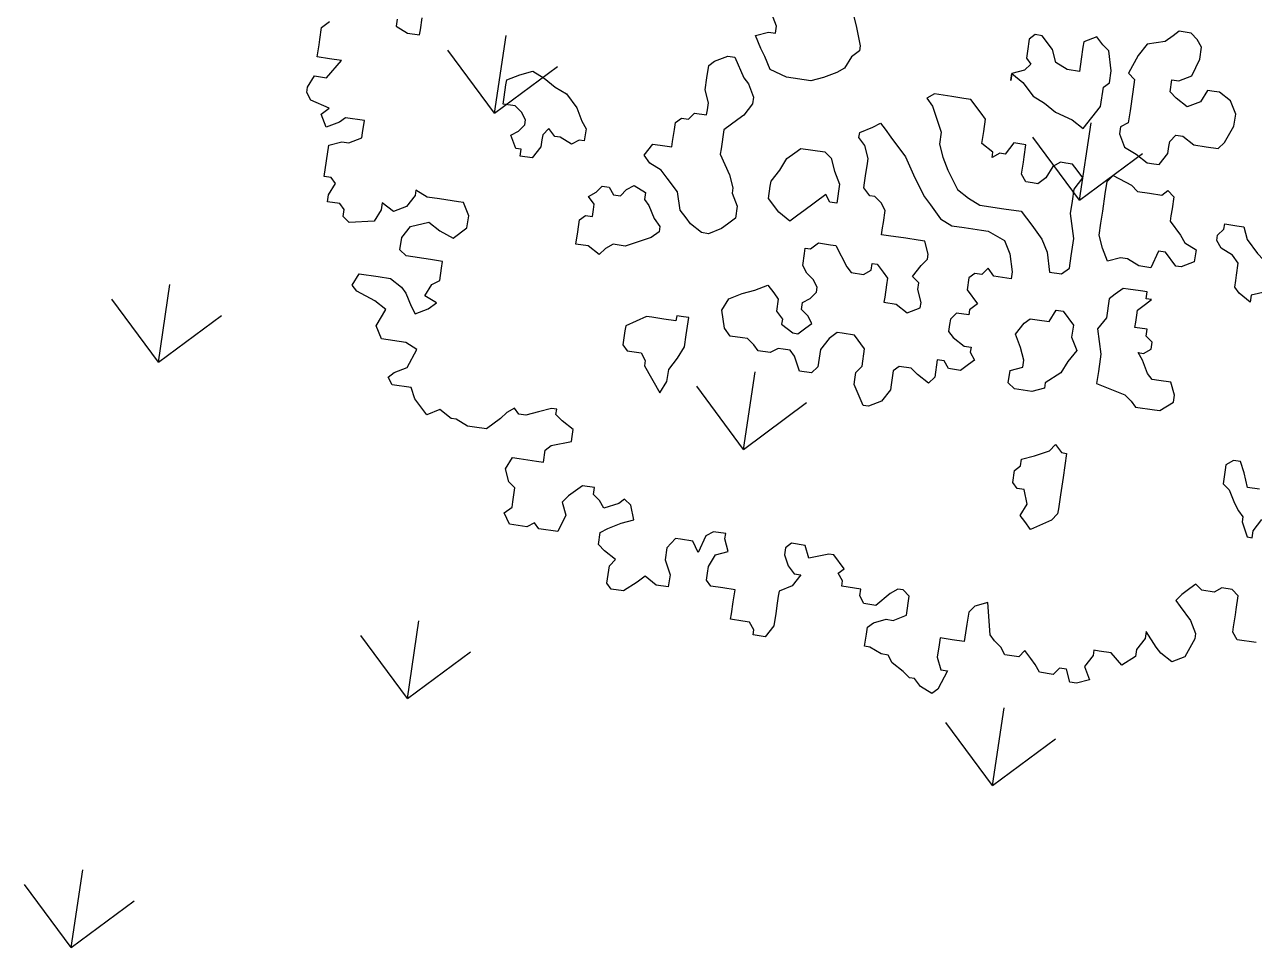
# Model space of a CAD drawing. Header units: millimetres. Extents: x 338 to 506, y 179 to 335.
# Drawn here: x 358.24 to 364.22, y 226.54 to 231.03 of the extents above; entities that cross this region are included whole.
import ezdxf

# ---------------------------------------------------------------- set-up
doc = ezdxf.new("R2010")
doc.units = ezdxf.units.MM
for name, color, linetype in [('ANDEN', 251, 'Continuous'), ('ARBOL-TOP', 3, 'Continuous'), ('MUROS', 32, 'Continuous')]:
    doc.layers.add(name, color=color, linetype=linetype)

# ---------------------------------------------------------------- blocks, each defined once
blk = doc.blocks.new('*X961')
at = {"color": 0}
for p, q in [((39.2234, 133.512), (39.4928, 133.7814)), ((42.097, 133.512), (42.3665, 133.7814)), ((39.2234, 133.512), (39.4928, 133.2426)), ((39.2234, 133.512), (39.6044, 133.512)), ((42.097, 133.512), (42.3665, 133.2426)), ((42.097, 133.512), (42.478, 133.512)), ((40.6602, 132.0751), (40.9296, 132.3445)), ((43.5339, 132.0751), (43.8033, 132.3445)), ((40.6602, 132.0751), (40.9296, 131.8057)), ((40.6602, 132.0751), (41.0412, 132.0751)), ((43.5339, 132.0751), (43.8033, 131.8057)), ((43.5339, 132.0751), (43.9149, 132.0751)), ((42.097, 130.6383), (42.3665, 130.9077)), ((42.097, 130.6383), (42.3665, 130.3689)), ((42.097, 130.6383), (42.478, 130.6383)), ((40.6602, 129.2014), (40.9296, 129.4709)), ((43.5339, 129.2014), (43.8033, 129.4709)), ((40.6602, 129.2014), (40.9296, 128.932)), ((40.6602, 129.2014), (41.0412, 129.2014)), ((43.5339, 129.2014), (43.8033, 128.932)), ((43.5339, 129.2014), (43.9149, 129.2014))]:
    blk.add_line(p, q, dxfattribs=at)
blk = doc.blocks.new('ARBOLITO')
at = {"linetype": 'ByBlock'}
for points in [[(462.9528, 68.3299), (462.9299, 68.3299), (462.9237, 68.3382), (462.9237, 68.3444), (462.9237, 68.3589), (462.9237, 68.3652), (462.9237, 68.3818), (462.9154, 68.388), (462.9029, 68.388), (462.8946, 68.3818), (462.8801, 68.3818), (462.8717, 68.388), (462.8655, 68.3818), (462.8572, 68.3735), (462.851, 68.3652), (462.8572, 68.3589), (462.8717, 68.3444), (462.8801, 68.3299), (462.8801, 68.3236), (462.8717, 68.3008), (462.8572, 68.2925), (462.8427, 68.3008), (462.8364, 68.307), (462.8219, 68.3236), (462.8219, 68.3153), (462.8136, 68.3008), (462.8136, 68.2925), (462.799, 68.28), (462.7845, 68.2925), (462.7699, 68.2925), (462.7637, 68.2925), (462.7637, 68.2862), (462.7554, 68.2717), (462.7637, 68.2571), (462.7491, 68.2509), (462.7408, 68.2509), (462.7346, 68.2654), (462.7263, 68.2654), (462.7201, 68.2571), (462.7034, 68.2571), (462.6972, 68.2654), (462.691, 68.2717), (462.6827, 68.28), (462.6764, 68.2717), (462.6598, 68.2717), (462.6536, 68.28), (462.6453, 68.2862), (462.639, 68.2925), (462.6307, 68.3299), (462.6162, 68.3236), (462.6099, 68.3153), (462.6099, 68.3008), (462.6099, 68.28), (462.5954, 68.28), (462.5808, 68.28), (462.5808, 68.2717), (462.5808, 68.2571), (462.5871, 68.2426), (462.5954, 68.2426), (462.5871, 68.2197), (462.5808, 68.2135), (462.5663, 68.2197), (462.558, 68.228), (462.5517, 68.228), (462.5434, 68.2343), (462.5289, 68.2426), (462.5227, 68.2509), (462.5143, 68.2509), (462.4998, 68.2571), (462.4936, 68.2571), (462.4936, 68.2717), (462.4936, 68.28), (462.4998, 68.2862), (462.5143, 68.2925), (462.5227, 68.2925), (462.5372, 68.3008), (462.5372, 68.3236), (462.5289, 68.3299), (462.5227, 68.3299), (462.5143, 68.3236), (462.4998, 68.307), (462.4853, 68.307), (462.479, 68.3153), (462.479, 68.3236), (462.4562, 68.3236), (462.4562, 68.3299), (462.4499, 68.3382), (462.4562, 68.3444), (462.4416, 68.3589), (462.4354, 68.3589), (462.4125, 68.3506), (462.4063, 68.3652), (462.3897, 68.3652), (462.3834, 68.3589), (462.3834, 68.3506), (462.3897, 68.3382), (462.398, 68.3299), (462.4063, 68.3299), (462.398, 68.3153), (462.3834, 68.307), (462.3834, 68.3008), (462.3834, 68.2925), (462.3834, 68.28), (462.3834, 68.2654), (462.3751, 68.2509), (462.3606, 68.2509), (462.3606, 68.2571), (462.3543, 68.2654), (462.346, 68.2654), (462.3315, 68.2654), (462.3315, 68.2717), (462.3315, 68.2862), (462.3315, 68.3008), (462.3169, 68.3008), (462.3024, 68.3008), (462.2962, 68.307), (462.2962, 68.3153), (462.2962, 68.3236), (462.3024, 68.3382), (462.3169, 68.3444), (462.3107, 68.3589), (462.3107, 68.3652), (462.2962, 68.3652), (462.2879, 68.3589), (462.2816, 68.3382), (462.2733, 68.3506), (462.2588, 68.3506), (462.2525, 68.3506), (462.2442, 68.3382), (462.2442, 68.3236), (462.2525, 68.307), (462.2525, 68.2925), (462.238, 68.2925), (462.2234, 68.3008), (462.2151, 68.2925), (462.2006, 68.28), (462.186, 68.28), (462.1798, 68.2862), (462.1798, 68.307), (462.186, 68.3153), (462.1715, 68.3236), (462.1632, 68.3299), (462.1632, 68.3444), (462.1715, 68.3506), (462.186, 68.3589), (462.2006, 68.3652), (462.1944, 68.3818), (462.186, 68.388), (462.1798, 68.3818), (462.1632, 68.3735), (462.1569, 68.3818), (462.1486, 68.388), (462.1486, 68.3963), (462.1341, 68.3963), (462.1195, 68.3818), (462.1133, 68.3735), (462.1195, 68.3589), (462.1133, 68.3382), (462.0905, 68.3382), (462.0842, 68.3444), (462.0759, 68.3382), (462.0551, 68.3382), (462.0468, 68.3506), (462.0551, 68.3589), (462.0551, 68.3652), (462.0551, 68.3818), (462.0468, 68.388), (462.0406, 68.4026), (462.0468, 68.4171), (462.0551, 68.4171), (462.0759, 68.4171), (462.0842, 68.4171), (462.0842, 68.4317), (462.0905, 68.4379), (462.1133, 68.4462), (462.1133, 68.4524), (462.1133, 68.4608), (462.0988, 68.4691), (462.0905, 68.4753), (462.0905, 68.4815), (462.0842, 68.4815), (462.0697, 68.4753), (462.0551, 68.4691), (462.0468, 68.4691), (462.0406, 68.4753), (462.0323, 68.4691), (462.026, 68.4608), (462.0115, 68.4462), (461.997, 68.4462), (461.9886, 68.4462), (461.9741, 68.4524), (461.9679, 68.4524), (461.9533, 68.4608), (461.9388, 68.4524), (461.9221, 68.4691), (461.9159, 68.4815), (461.8931, 68.4815), (461.8868, 68.4899), (461.8931, 68.4961), (461.9076, 68.5044), (461.9159, 68.5273), (461.9014, 68.5335), (461.8723, 68.5335), (461.864, 68.548), (461.8723, 68.5688), (461.8577, 68.5771), (461.8349, 68.5854), (461.8286, 68.5917), (461.8349, 68.6062), (461.8577, 68.6062), (461.8723, 68.6062), (461.8868, 68.5979), (461.8931, 68.5917), (461.9014, 68.5771), (461.9076, 68.5688), (461.9221, 68.5771), (461.9305, 68.5854), (461.9159, 68.5917), (461.9221, 68.6062), (461.9305, 68.6124), (461.9305, 68.627), (461.9305, 68.6353), (461.9159, 68.6353), (461.8868, 68.6353), (461.8785, 68.6415), (461.8785, 68.6561), (461.8868, 68.6706), (461.9076, 68.6789), (461.9221, 68.6706), (461.9388, 68.6644), (461.9533, 68.6789), (461.9533, 68.6935), (461.945, 68.708), (461.9388, 68.708), (461.9159, 68.708), (461.9014, 68.708), (461.8868, 68.7143), (461.8868, 68.708), (461.8785, 68.6935), (461.864, 68.6852), (461.8494, 68.6935), (461.8494, 68.6852), (461.8432, 68.6706), (461.8141, 68.6644), (461.8058, 68.6706), (461.8058, 68.6789), (461.7996, 68.6852), (461.785, 68.6852), (461.785, 68.6935), (461.7912, 68.708), (461.785, 68.7143), (461.7767, 68.7143), (461.7767, 68.7517), (461.7912, 68.7579), (461.7996, 68.7579), (461.8141, 68.7662), (461.8141, 68.7724), (461.8141, 68.787), (461.7912, 68.787), (461.785, 68.7808), (461.7705, 68.7724), (461.7621, 68.787), (461.7705, 68.7953), (461.7476, 68.8015), (461.7414, 68.8098), (461.7414, 68.8161), (461.7476, 68.8306), (461.7621, 68.8306), (461.7767, 68.8535), (461.7621, 68.8535), (461.7476, 68.8535), (461.7476, 68.868), (461.7476, 68.8743), (461.7476, 68.8888), (461.7559, 68.8971)], [(461.8349, 68.9117), (461.8349, 68.9034), (461.8494, 68.8971), (461.864, 68.8971), (461.864, 68.9034), (461.864, 68.9179)], [(462.9528, 68.3299), (462.9299, 68.3299), (462.9237, 68.3382), (462.9237, 68.3444), (462.9237, 68.3589), (462.9237, 68.3652), (462.9237, 68.3818), (462.9154, 68.388), (462.9029, 68.388), (462.8946, 68.3818), (462.8801, 68.3818), (462.8717, 68.388), (462.8655, 68.3818), (462.8572, 68.3735), (462.851, 68.3652), (462.8572, 68.3589), (462.8717, 68.3444), (462.8801, 68.3299), (462.8801, 68.3236), (462.8717, 68.3008), (462.8572, 68.2925), (462.8427, 68.3008), (462.8364, 68.307), (462.8219, 68.3236), (462.8219, 68.3153), (462.8136, 68.3008), (462.8136, 68.2925), (462.799, 68.28), (462.7845, 68.2925), (462.7699, 68.2925), (462.7637, 68.2925), (462.7637, 68.2862), (462.7554, 68.2717), (462.7637, 68.2571), (462.7491, 68.2509), (462.7408, 68.2509), (462.7346, 68.2654), (462.7263, 68.2654), (462.7201, 68.2571), (462.7034, 68.2571), (462.6972, 68.2654), (462.691, 68.2717), (462.6827, 68.28), (462.6764, 68.2717), (462.6598, 68.2717), (462.6536, 68.28), (462.6453, 68.2862), (462.639, 68.2925), (462.6307, 68.3299), (462.6162, 68.3236), (462.6099, 68.3153), (462.6099, 68.3008), (462.6099, 68.28), (462.5954, 68.28), (462.5808, 68.28), (462.5808, 68.2717), (462.5808, 68.2571), (462.5871, 68.2426), (462.5954, 68.2426), (462.5871, 68.2197), (462.5808, 68.2135), (462.5663, 68.2197), (462.558, 68.228), (462.5517, 68.228), (462.5434, 68.2343), (462.5289, 68.2426), (462.5227, 68.2509), (462.5143, 68.2509), (462.4998, 68.2571), (462.4936, 68.2571), (462.4936, 68.2717), (462.4936, 68.28), (462.4998, 68.2862), (462.5143, 68.2925), (462.5227, 68.2925), (462.5372, 68.3008), (462.5372, 68.3236), (462.5289, 68.3299), (462.5227, 68.3299), (462.5143, 68.3236), (462.4998, 68.307), (462.4853, 68.307), (462.479, 68.3153), (462.479, 68.3236), (462.4562, 68.3236), (462.4562, 68.3299), (462.4499, 68.3382), (462.4562, 68.3444), (462.4416, 68.3589), (462.4354, 68.3589), (462.4125, 68.3506), (462.4063, 68.3652), (462.3897, 68.3652), (462.3834, 68.3589), (462.3834, 68.3506), (462.3897, 68.3382), (462.398, 68.3299), (462.4063, 68.3299), (462.398, 68.3153), (462.3834, 68.307), (462.3834, 68.3008), (462.3834, 68.2925), (462.3834, 68.28), (462.3834, 68.2654), (462.3751, 68.2509), (462.3606, 68.2509), (462.3606, 68.2571), (462.3543, 68.2654), (462.346, 68.2654), (462.3315, 68.2654), (462.3315, 68.2717), (462.3315, 68.2862), (462.3315, 68.3008), (462.3169, 68.3008), (462.3024, 68.3008), (462.2962, 68.307), (462.2962, 68.3153), (462.2962, 68.3236), (462.3024, 68.3382), (462.3169, 68.3444), (462.3107, 68.3589), (462.3107, 68.3652), (462.2962, 68.3652), (462.2879, 68.3589), (462.2816, 68.3382), (462.2733, 68.3506), (462.2588, 68.3506), (462.2525, 68.3506), (462.2442, 68.3382), (462.2442, 68.3236), (462.2525, 68.307), (462.2525, 68.2925), (462.238, 68.2925), (462.2234, 68.3008), (462.2151, 68.2925), (462.2006, 68.28), (462.186, 68.28), (462.1798, 68.2862), (462.1798, 68.307), (462.186, 68.3153), (462.1715, 68.3236), (462.1632, 68.3299), (462.1632, 68.3444), (462.1715, 68.3506), (462.186, 68.3589), (462.2006, 68.3652), (462.1944, 68.3818), (462.186, 68.388), (462.1798, 68.3818), (462.1632, 68.3735), (462.1569, 68.3818), (462.1486, 68.388), (462.1486, 68.3963), (462.1341, 68.3963), (462.1195, 68.3818), (462.1133, 68.3735), (462.1195, 68.3589), (462.1133, 68.3382), (462.0905, 68.3382), (462.0842, 68.3444), (462.0759, 68.3382), (462.0551, 68.3382), (462.0468, 68.3506), (462.0551, 68.3589), (462.0551, 68.3652), (462.0551, 68.3818), (462.0468, 68.388), (462.0406, 68.4026), (462.0468, 68.4171), (462.0551, 68.4171), (462.0759, 68.4171), (462.0842, 68.4171), (462.0842, 68.4317), (462.0905, 68.4379), (462.1133, 68.4462), (462.1133, 68.4524), (462.1133, 68.4608), (462.0988, 68.4691), (462.0905, 68.4753), (462.0905, 68.4815), (462.0842, 68.4815), (462.0697, 68.4753), (462.0551, 68.4691), (462.0468, 68.4691), (462.0406, 68.4753), (462.0323, 68.4691), (462.026, 68.4608), (462.0115, 68.4462), (461.997, 68.4462), (461.9886, 68.4462), (461.9741, 68.4524), (461.9679, 68.4524), (461.9533, 68.4608), (461.9388, 68.4524), (461.9221, 68.4691), (461.9159, 68.4815), (461.8931, 68.4815), (461.8868, 68.4899), (461.8931, 68.4961), (461.9076, 68.5044), (461.9159, 68.5273), (461.9014, 68.5335), (461.8723, 68.5335), (461.864, 68.548), (461.8723, 68.5688), (461.8577, 68.5771), (461.8349, 68.5854), (461.8286, 68.5917), (461.8349, 68.6062), (461.8577, 68.6062), (461.8723, 68.6062), (461.8868, 68.5979), (461.8931, 68.5917), (461.9014, 68.5771), (461.9076, 68.5688), (461.9221, 68.5771), (461.9305, 68.5854), (461.9159, 68.5917), (461.9221, 68.6062), (461.9305, 68.6124), (461.9305, 68.627), (461.9305, 68.6353), (461.9159, 68.6353), (461.8868, 68.6353), (461.8785, 68.6415), (461.8785, 68.6561), (461.8868, 68.6706), (461.9076, 68.6789), (461.9221, 68.6706), (461.9388, 68.6644), (461.9533, 68.6789), (461.9533, 68.6935), (461.945, 68.708), (461.9388, 68.708), (461.9159, 68.708), (461.9014, 68.708), (461.8868, 68.7143), (461.8868, 68.708), (461.8785, 68.6935), (461.864, 68.6852), (461.8494, 68.6935), (461.8494, 68.6852), (461.8432, 68.6706), (461.8141, 68.6644), (461.8058, 68.6706), (461.8058, 68.6789), (461.7996, 68.6852), (461.785, 68.6852), (461.785, 68.6935), (461.7912, 68.708), (461.785, 68.7143), (461.7767, 68.7143), (461.7767, 68.7517), (461.7912, 68.7579), (461.7996, 68.7579), (461.8141, 68.7662), (461.8141, 68.7724), (461.8141, 68.787), (461.7912, 68.787), (461.785, 68.7808), (461.7705, 68.7724), (461.7621, 68.787), (461.7705, 68.7953), (461.7476, 68.8015), (461.7414, 68.8098), (461.7414, 68.8161), (461.7476, 68.8306), (461.7621, 68.8306), (461.7767, 68.8535), (461.7621, 68.8535), (461.7476, 68.8535), (461.7476, 68.868), (461.7476, 68.8743), (461.7476, 68.8888), (461.7559, 68.8971)], [(461.8349, 68.9117), (461.8349, 68.9034), (461.8494, 68.8971), (461.864, 68.8971), (461.864, 68.9034), (461.864, 68.9179)], [(462.2733, 68.9324), (462.2671, 68.9408), (462.2588, 68.9553), (462.2733, 68.9615), (462.2816, 68.9615), (462.2816, 68.9698), (462.2733, 68.9844)], [(462.3689, 68.9989), (462.3751, 68.9844), (462.3834, 68.9615), (462.3834, 68.9553), (462.3751, 68.947), (462.3689, 68.9324), (462.3606, 68.9262), (462.346, 68.9179), (462.3315, 68.9117), (462.3024, 68.9117), (462.2816, 68.9179), (462.2733, 68.9324), (462.2733, 68.9324)], [(462.2733, 68.9324), (462.2671, 68.9408), (462.2588, 68.9553), (462.2733, 68.9615), (462.2816, 68.9615), (462.2816, 68.9698), (462.2733, 68.9844)], [(462.3689, 68.9989), (462.3751, 68.9844), (462.3834, 68.9615), (462.3834, 68.9553), (462.3751, 68.947), (462.3689, 68.9324), (462.3606, 68.9262), (462.346, 68.9179), (462.3315, 68.9117), (462.3024, 68.9117), (462.2816, 68.9179), (462.2733, 68.9324)], [(462.7034, 68.9034), (462.7117, 68.8888), (462.7263, 68.8826), (462.7408, 68.8743), (462.7491, 68.8743), (462.7554, 68.8743), (462.7637, 68.8888), (462.7637, 68.8971), (462.7637, 68.9034), (462.7699, 68.9117), (462.7782, 68.9117), (462.7928, 68.9034), (462.8073, 68.9034), (462.8219, 68.9034), (462.8281, 68.9117), (462.8364, 68.9324), (462.8364, 68.947), (462.8281, 68.9615), (462.8136, 68.9698), (462.8073, 68.9698), (462.799, 68.9698), (462.7928, 68.9553), (462.7782, 68.947), (462.7637, 68.9553), (462.7554, 68.9615), (462.7554, 68.9761), (462.7637, 68.9761), (462.7782, 68.9844), (462.7845, 69.0052), (462.7845, 69.0197), (462.7782, 69.028), (462.7699, 69.0343), (462.7554, 69.0343), (462.7491, 69.028), (462.7408, 69.0197), (462.7201, 69.0135), (462.7117, 68.9989), (462.7034, 68.9761), (462.7117, 68.9698), (462.7117, 68.9553), (462.7117, 68.9324), (462.7117, 68.9179), (462.7034, 68.9117), (462.7034, 68.9034), (462.7034, 68.9034)], [(462.7034, 68.9034), (462.7117, 68.8888), (462.7263, 68.8826), (462.7408, 68.8743), (462.7491, 68.8743), (462.7554, 68.8743), (462.7637, 68.8888), (462.7637, 68.8971), (462.7637, 68.9034), (462.7699, 68.9117), (462.7782, 68.9117), (462.7928, 68.9034), (462.8073, 68.9034), (462.8219, 68.9034), (462.8281, 68.9117), (462.8364, 68.9324), (462.8364, 68.947), (462.8281, 68.9615), (462.8136, 68.9698), (462.8073, 68.9698), (462.799, 68.9698), (462.7928, 68.9553), (462.7782, 68.947), (462.7637, 68.9553), (462.7554, 68.9615), (462.7554, 68.9761), (462.7637, 68.9761), (462.7782, 68.9844), (462.7845, 69.0052), (462.7845, 69.0197), (462.7782, 69.028), (462.7699, 69.0343), (462.7554, 69.0343), (462.7491, 69.028), (462.7408, 69.0197), (462.7201, 69.0135), (462.7117, 68.9989), (462.7034, 68.9761), (462.7117, 68.9698), (462.7117, 68.9553), (462.7117, 68.9324), (462.7117, 68.9179), (462.7034, 68.9117), (462.7034, 68.9034)], [(462.5663, 68.9553), (462.5808, 68.947), (462.5954, 68.9324), (462.6099, 68.9262), (462.6245, 68.9179), (462.6453, 68.9117), (462.6598, 68.9034), (462.6681, 68.9179), (462.6764, 68.9324), (462.6764, 68.9553), (462.6827, 68.9615), (462.6827, 68.9761), (462.6764, 68.9989), (462.6681, 69.0052), (462.6598, 69.0135), (462.6453, 69.0052), (462.6453, 68.9989), (462.6453, 68.9844), (462.6453, 68.9698), (462.6307, 68.9698), (462.6162, 68.9761), (462.6099, 68.9906), (462.5954, 69.0052), (462.5871, 69.0052), (462.5808, 68.9989), (462.5808, 68.9844), (462.5808, 68.9761), (462.5871, 68.9698), (462.5808, 68.9615), (462.5663, 68.9553), (462.5663, 68.947), (462.5663, 68.9553), (462.5663, 68.9553)], [(462.5663, 68.9553), (462.5808, 68.947), (462.5954, 68.9324), (462.6099, 68.9262), (462.6245, 68.9179), (462.6453, 68.9117), (462.6598, 68.9034), (462.6681, 68.9179), (462.6764, 68.9324), (462.6764, 68.9553), (462.6827, 68.9615), (462.6827, 68.9761), (462.6764, 68.9989), (462.6681, 69.0052), (462.6598, 69.0135), (462.6453, 69.0052), (462.6453, 68.9989), (462.6453, 68.9844), (462.6453, 68.9698), (462.6307, 68.9698), (462.6162, 68.9761), (462.6099, 68.9906), (462.5954, 69.0052), (462.5871, 69.0052), (462.5808, 68.9989), (462.5808, 68.9844), (462.5808, 68.9761), (462.5871, 68.9698), (462.5808, 68.9615), (462.5663, 68.9553), (462.5663, 68.947), (462.5663, 68.9553)], [(462.2297, 68.7143), (462.2151, 68.7226), (462.2089, 68.7288), (462.2006, 68.7371), (462.1944, 68.7579), (462.1798, 68.7724), (462.1715, 68.7808), (462.1569, 68.787), (462.1486, 68.7953), (462.1569, 68.8098), (462.1715, 68.8098), (462.1798, 68.8098), (462.1798, 68.8161), (462.1798, 68.8306), (462.1798, 68.8389), (462.186, 68.8452), (462.1944, 68.8452), (462.2006, 68.8535), (462.2151, 68.8535), (462.2151, 68.8597), (462.2151, 68.868), (462.2089, 68.8826), (462.2089, 68.8971), (462.2089, 68.9117), (462.2151, 68.9179), (462.2297, 68.9262), (462.238, 68.9262), (462.2525, 68.9034), (462.2588, 68.8971), (462.2671, 68.8826), (462.2671, 68.8743), (462.2588, 68.8597), (462.2525, 68.8535), (462.238, 68.8389), (462.238, 68.8161), (462.238, 68.8098), (462.2525, 68.787), (462.2588, 68.7724), (462.2588, 68.7662), (462.2671, 68.7517), (462.2671, 68.7371), (462.2588, 68.7288), (462.2525, 68.7226), (462.238, 68.7143), (462.2297, 68.7143), (462.2297, 68.7143)], [(462.2297, 68.7143), (462.2151, 68.7226), (462.2089, 68.7288), (462.2006, 68.7371), (462.1944, 68.7579), (462.1798, 68.7724), (462.1715, 68.7808), (462.1569, 68.787), (462.1486, 68.7953), (462.1569, 68.8098), (462.1715, 68.8098), (462.1798, 68.8098), (462.1798, 68.8161), (462.1798, 68.8306), (462.1798, 68.8389), (462.186, 68.8452), (462.1944, 68.8452), (462.2006, 68.8535), (462.2151, 68.8535), (462.2151, 68.8597), (462.2151, 68.868), (462.2089, 68.8826), (462.2089, 68.8971), (462.2089, 68.9117), (462.2151, 68.9179), (462.2297, 68.9262), (462.238, 68.9262), (462.2525, 68.9034), (462.2588, 68.8971), (462.2671, 68.8826), (462.2671, 68.8743), (462.2588, 68.8597), (462.2525, 68.8535), (462.238, 68.8389), (462.238, 68.8161), (462.238, 68.8098), (462.2525, 68.787), (462.2588, 68.7724), (462.2588, 68.7662), (462.2671, 68.7517), (462.2671, 68.7371), (462.2588, 68.7288), (462.2525, 68.7226), (462.238, 68.7143), (462.2297, 68.7143)], [(462.4707, 68.9117), (462.479, 68.9034), (462.4936, 68.8743), (462.4936, 68.8597), (462.4998, 68.8452), (462.5081, 68.8306), (462.5227, 68.8098), (462.5372, 68.8015), (462.5517, 68.7953), (462.5808, 68.7953), (462.6016, 68.7953), (462.6162, 68.7808), (462.6307, 68.7662), (462.639, 68.7517), (462.6453, 68.7288), (462.6598, 68.7288), (462.6681, 68.7371), (462.6681, 68.7517), (462.6681, 68.7724), (462.6598, 68.8015), (462.6598, 68.8161), (462.6598, 68.8306), (462.6681, 68.8452), (462.6598, 68.8535), (462.6536, 68.8597), (462.6453, 68.8597), (462.639, 68.8597), (462.6307, 68.8535), (462.6245, 68.8389), (462.6162, 68.8306), (462.6099, 68.8306), (462.6016, 68.8306), (462.5954, 68.8389), (462.5954, 68.8535), (462.5954, 68.8597), (462.5954, 68.8743), (462.5808, 68.8743), (462.5725, 68.8597), (462.5663, 68.8597), (462.558, 68.8535), (462.558, 68.8597), (462.5434, 68.868), (462.5434, 68.8826), (462.5434, 68.8971), (462.5372, 68.9034), (462.5227, 68.9179), (462.5143, 68.9179), (462.4998, 68.9179), (462.479, 68.9179), (462.4707, 68.9117), (462.4707, 68.9117)], [(462.4707, 68.9117), (462.479, 68.9034), (462.4936, 68.8743), (462.4936, 68.8597), (462.4998, 68.8452), (462.5081, 68.8306), (462.5227, 68.8098), (462.5372, 68.8015), (462.5517, 68.7953), (462.5808, 68.7953), (462.6016, 68.7953), (462.6162, 68.7808), (462.6307, 68.7662), (462.639, 68.7517), (462.6453, 68.7288), (462.6598, 68.7288), (462.6681, 68.7371), (462.6681, 68.7517), (462.6681, 68.7724), (462.6598, 68.8015), (462.6598, 68.8161), (462.6598, 68.8306), (462.6681, 68.8452), (462.6598, 68.8535), (462.6536, 68.8597), (462.6453, 68.8597), (462.639, 68.8597), (462.6307, 68.8535), (462.6245, 68.8389), (462.6162, 68.8306), (462.6099, 68.8306), (462.6016, 68.8306), (462.5954, 68.8389), (462.5954, 68.8535), (462.5954, 68.8597), (462.5954, 68.8743), (462.5808, 68.8743), (462.5725, 68.8597), (462.5663, 68.8597), (462.558, 68.8535), (462.558, 68.8597), (462.5434, 68.868), (462.5434, 68.8826), (462.5434, 68.8971), (462.5372, 68.9034), (462.5227, 68.9179), (462.5143, 68.9179), (462.4998, 68.9179), (462.479, 68.9179), (462.4707, 68.9117)], [(462.0032, 68.7808), (461.997, 68.7808), (461.9886, 68.7953), (461.997, 68.8015), (462.0032, 68.8098), (462.0032, 68.8161), (461.997, 68.8244), (461.9886, 68.8306), (461.9741, 68.8306), (461.9741, 68.8389), (461.9741, 68.8535), (461.9741, 68.8597), (461.9886, 68.868), (462.0032, 68.8743), (462.0177, 68.868), (462.0323, 68.8597), (462.0468, 68.8535), (462.0614, 68.8389), (462.0697, 68.8244), (462.0759, 68.8161), (462.0759, 68.8015), (462.0697, 68.8015), (462.0614, 68.7953), (462.0468, 68.8015), (462.0406, 68.8015), (462.0323, 68.8098), (462.026, 68.8015), (462.026, 68.7953), (462.026, 68.787), (462.0177, 68.7724), (462.0032, 68.7724), (462.0032, 68.7808), (462.0032, 68.7808)], [(462.0032, 68.7808), (461.997, 68.7808), (461.9886, 68.7953), (461.997, 68.8015), (462.0032, 68.8098), (462.0032, 68.8161), (461.997, 68.8244), (461.9886, 68.8306), (461.9741, 68.8306), (461.9741, 68.8389), (461.9741, 68.8535), (461.9741, 68.8597), (461.9886, 68.868), (462.0032, 68.8743), (462.0177, 68.868), (462.0323, 68.8597), (462.0468, 68.8535), (462.0614, 68.8389), (462.0697, 68.8244), (462.0759, 68.8161), (462.0759, 68.8015), (462.0697, 68.8015), (462.0614, 68.7953), (462.0468, 68.8015), (462.0406, 68.8015), (462.0323, 68.8098), (462.026, 68.8015), (462.026, 68.7953), (462.026, 68.787), (462.0177, 68.7724), (462.0032, 68.7724), (462.0032, 68.7808)], [(462.2671, 68.627), (462.2733, 68.6415), (462.2879, 68.6498), (462.3024, 68.6561), (462.3169, 68.6644), (462.3253, 68.6561), (462.3315, 68.6498), (462.3315, 68.6353), (462.3398, 68.627), (462.3398, 68.6208), (462.3543, 68.6124), (462.3606, 68.6124), (462.3689, 68.6208), (462.3751, 68.627), (462.3689, 68.6353), (462.3606, 68.6415), (462.3606, 68.6498), (462.3689, 68.6561), (462.3751, 68.6644), (462.3751, 68.6706), (462.3689, 68.6789), (462.3606, 68.6852), (462.3543, 68.6935), (462.3543, 68.708), (462.3543, 68.7143), (462.3606, 68.7143), (462.3689, 68.7226), (462.3834, 68.7226), (462.3897, 68.7226), (462.4063, 68.6997), (462.4125, 68.6935), (462.4271, 68.6935), (462.4354, 68.6997), (462.4354, 68.708), (462.4416, 68.708), (462.4499, 68.6997), (462.4562, 68.6935), (462.4562, 68.6852), (462.4562, 68.6706), (462.4562, 68.6644), (462.4707, 68.6644), (462.4853, 68.6561), (462.4998, 68.6644), (462.4998, 68.6706), (462.4936, 68.6852), (462.4936, 68.6935), (462.4853, 68.6997), (462.4936, 68.7143), (462.4998, 68.7226), (462.4998, 68.7288), (462.4936, 68.7434), (462.4853, 68.7434), (462.4707, 68.7434), (462.4499, 68.7434), (462.4416, 68.7434), (462.4416, 68.7517), (462.4416, 68.7579), (462.4416, 68.7724), (462.4354, 68.7808), (462.4271, 68.787), (462.4208, 68.787), (462.4125, 68.7953), (462.4125, 68.8015), (462.4125, 68.8098), (462.4125, 68.8244), (462.4125, 68.8306), (462.4063, 68.8452), (462.398, 68.8535), (462.398, 68.8597), (462.4125, 68.868), (462.4208, 68.8743), (462.4271, 68.868), (462.4354, 68.8597), (462.4562, 68.8389), (462.4707, 68.8161), (462.4853, 68.7953), (462.4936, 68.787), (462.5081, 68.7724), (462.5227, 68.7662), (462.5372, 68.7662), (462.558, 68.7662), (462.5663, 68.7662), (462.5871, 68.7579), (462.5954, 68.7434), (462.6016, 68.7226), (462.6016, 68.7143), (462.5808, 68.7143), (462.5725, 68.7226), (462.5663, 68.7143), (462.558, 68.7143), (462.5517, 68.708), (462.5517, 68.6935), (462.5663, 68.6789), (462.558, 68.6706), (462.558, 68.6644), (462.5434, 68.6644), (462.5372, 68.6561), (462.5372, 68.6498), (462.5372, 68.6415), (462.5434, 68.6353), (462.558, 68.627), (462.5663, 68.627), (462.5663, 68.6208), (462.5725, 68.6124), (462.5663, 68.6062), (462.558, 68.5979), (462.5434, 68.5979), (462.5372, 68.6062), (462.5289, 68.6062), (462.5289, 68.5854), (462.5227, 68.5771), (462.5081, 68.5854), (462.4998, 68.5917), (462.4853, 68.5917), (462.479, 68.5854), (462.479, 68.5688), (462.479, 68.5626), (462.4707, 68.548), (462.4562, 68.5397), (462.4499, 68.5397), (462.4354, 68.5626), (462.4354, 68.5688), (462.4354, 68.5771), (462.4416, 68.5854), (462.4416, 68.6062), (462.4271, 68.6208), (462.4125, 68.6208), (462.4063, 68.6208), (462.398, 68.6124), (462.3897, 68.5979), (462.3897, 68.5771), (462.3834, 68.5688), (462.3689, 68.5688), (462.3606, 68.5854), (462.3543, 68.5917), (462.346, 68.5917), (462.3398, 68.5917), (462.3315, 68.5854), (462.3169, 68.5854), (462.3107, 68.5917), (462.3024, 68.5979), (462.2962, 68.5979), (462.2816, 68.5979), (462.2733, 68.6062), (462.2671, 68.627), (462.2671, 68.627)], [(462.2671, 68.627), (462.2733, 68.6415), (462.2879, 68.6498), (462.3024, 68.6561), (462.3169, 68.6644), (462.3253, 68.6561), (462.3315, 68.6498), (462.3315, 68.6353), (462.3398, 68.627), (462.3398, 68.6208), (462.3543, 68.6124), (462.3606, 68.6124), (462.3689, 68.6208), (462.3751, 68.627), (462.3689, 68.6353), (462.3606, 68.6415), (462.3606, 68.6498), (462.3689, 68.6561), (462.3751, 68.6644), (462.3751, 68.6706), (462.3689, 68.6789), (462.3606, 68.6852), (462.3543, 68.6935), (462.3543, 68.708), (462.3543, 68.7143), (462.3606, 68.7143), (462.3689, 68.7226), (462.3834, 68.7226), (462.3897, 68.7226), (462.4063, 68.6997), (462.4125, 68.6935), (462.4271, 68.6935), (462.4354, 68.6997), (462.4354, 68.708), (462.4416, 68.708), (462.4499, 68.6997), (462.4562, 68.6935), (462.4562, 68.6852), (462.4562, 68.6706), (462.4562, 68.6644), (462.4707, 68.6644), (462.4853, 68.6561), (462.4998, 68.6644), (462.4998, 68.6706), (462.4936, 68.6852), (462.4936, 68.6935), (462.4853, 68.6997), (462.4936, 68.7143), (462.4998, 68.7226), (462.4998, 68.7288), (462.4936, 68.7434), (462.4853, 68.7434), (462.4707, 68.7434), (462.4499, 68.7434), (462.4416, 68.7434), (462.4416, 68.7517), (462.4416, 68.7579), (462.4416, 68.7724), (462.4354, 68.7808), (462.4271, 68.787), (462.4208, 68.787), (462.4125, 68.7953), (462.4125, 68.8015), (462.4125, 68.8098), (462.4125, 68.8244), (462.4125, 68.8306), (462.4063, 68.8452), (462.398, 68.8535), (462.398, 68.8597), (462.4125, 68.868), (462.4208, 68.8743), (462.4271, 68.868), (462.4354, 68.8597), (462.4562, 68.8389), (462.4707, 68.8161), (462.4853, 68.7953), (462.4936, 68.787), (462.5081, 68.7724), (462.5227, 68.7662), (462.5372, 68.7662), (462.558, 68.7662), (462.5663, 68.7662), (462.5871, 68.7579), (462.5954, 68.7434), (462.6016, 68.7226), (462.6016, 68.7143), (462.5808, 68.7143), (462.5725, 68.7226), (462.5663, 68.7143), (462.558, 68.7143), (462.5517, 68.708), (462.5517, 68.6935), (462.5663, 68.6789), (462.558, 68.6706), (462.558, 68.6644), (462.5434, 68.6644), (462.5372, 68.6561), (462.5372, 68.6498), (462.5372, 68.6415), (462.5434, 68.6353), (462.558, 68.627), (462.5663, 68.627), (462.5663, 68.6208), (462.5725, 68.6124), (462.5663, 68.6062), (462.558, 68.5979), (462.5434, 68.5979), (462.5372, 68.6062), (462.5289, 68.6062), (462.5289, 68.5854), (462.5227, 68.5771), (462.5081, 68.5854), (462.4998, 68.5917), (462.4853, 68.5917), (462.479, 68.5854), (462.479, 68.5688), (462.479, 68.5626), (462.4707, 68.548), (462.4562, 68.5397), (462.4499, 68.5397), (462.4354, 68.5626), (462.4354, 68.5688), (462.4354, 68.5771), (462.4416, 68.5854), (462.4416, 68.6062), (462.4271, 68.6208), (462.4125, 68.6208), (462.4063, 68.6208), (462.398, 68.6124), (462.3897, 68.5979), (462.3897, 68.5771), (462.3834, 68.5688), (462.3689, 68.5688), (462.3606, 68.5854), (462.3543, 68.5917), (462.346, 68.5917), (462.3398, 68.5917), (462.3315, 68.5854), (462.3169, 68.5854), (462.3107, 68.5917), (462.3024, 68.5979), (462.2962, 68.5979), (462.2816, 68.5979), (462.2733, 68.6062), (462.2671, 68.627)], [(462.7034, 68.7662), (462.6972, 68.7808), (462.6972, 68.7953), (462.6972, 68.8098), (462.6972, 68.8306), (462.6972, 68.8452), (462.7034, 68.8535), (462.7263, 68.8452), (462.7346, 68.8389), (462.7491, 68.8389), (462.7637, 68.8389), (462.7699, 68.8452), (462.7782, 68.8389), (462.7782, 68.8244), (462.7782, 68.8161), (462.7782, 68.8098), (462.7928, 68.7953), (462.799, 68.787), (462.8136, 68.7808), (462.8136, 68.7662), (462.799, 68.7579), (462.7928, 68.7579), (462.7782, 68.7724), (462.7699, 68.7724), (462.7637, 68.7517), (462.7491, 68.7517), (462.7346, 68.7579), (462.7263, 68.7579), (462.7117, 68.7517), (462.7034, 68.7662), (462.7034, 68.7662)], [(462.7034, 68.7662), (462.6972, 68.7808), (462.6972, 68.7953), (462.6972, 68.8098), (462.6972, 68.8306), (462.6972, 68.8452), (462.7034, 68.8535), (462.7263, 68.8452), (462.7346, 68.8389), (462.7491, 68.8389), (462.7637, 68.8389), (462.7699, 68.8452), (462.7782, 68.8389), (462.7782, 68.8244), (462.7782, 68.8161), (462.7782, 68.8098), (462.7928, 68.7953), (462.799, 68.787), (462.8136, 68.7808), (462.8136, 68.7662), (462.799, 68.7579), (462.7928, 68.7579), (462.7782, 68.7724), (462.7699, 68.7724), (462.7637, 68.7517), (462.7491, 68.7517), (462.7346, 68.7579), (462.7263, 68.7579), (462.7117, 68.7517), (462.7034, 68.7662)], [(462.346, 68.7579), (462.3398, 68.7517), (462.3315, 68.7434), (462.3169, 68.7517), (462.3024, 68.7662), (462.3024, 68.7808), (462.3024, 68.787), (462.3107, 68.8015), (462.3169, 68.8161), (462.3253, 68.8244), (462.3315, 68.8306), (462.346, 68.8306), (462.3606, 68.8306), (462.3689, 68.8244), (462.3751, 68.8098), (462.3834, 68.7953), (462.3834, 68.787), (462.3834, 68.7808), (462.3834, 68.7724), (462.3751, 68.7724), (462.3689, 68.7808), (462.346, 68.7579), (462.346, 68.7579)], [(462.346, 68.7579), (462.3398, 68.7517), (462.3315, 68.7434), (462.3169, 68.7517), (462.3024, 68.7662), (462.3024, 68.7808), (462.3024, 68.787), (462.3107, 68.8015), (462.3169, 68.8161), (462.3253, 68.8244), (462.3315, 68.8306), (462.346, 68.8306), (462.3606, 68.8306), (462.3689, 68.8244), (462.3751, 68.8098), (462.3834, 68.7953), (462.3834, 68.787), (462.3834, 68.7808), (462.3834, 68.7724), (462.3751, 68.7724), (462.3689, 68.7808), (462.346, 68.7579)], [(462.8863, 68.7288), (462.8717, 68.7371), (462.8655, 68.7434), (462.8655, 68.7517), (462.8655, 68.7579), (462.8655, 68.7724), (462.8572, 68.7808), (462.8427, 68.787), (462.8364, 68.7953), (462.8364, 68.8015), (462.8427, 68.8098), (462.8427, 68.8161), (462.8572, 68.8161), (462.8655, 68.8161), (462.8717, 68.8015), (462.8863, 68.787), (462.8946, 68.7808), (462.9029, 68.7724), (462.9091, 68.7579), (462.9029, 68.7517), (462.9029, 68.7434), (462.8863, 68.7371), (462.8863, 68.7288), (462.8863, 68.7288)], [(462.8863, 68.7288), (462.8717, 68.7371), (462.8655, 68.7434), (462.8655, 68.7517), (462.8655, 68.7579), (462.8655, 68.7724), (462.8572, 68.7808), (462.8427, 68.787), (462.8364, 68.7953), (462.8364, 68.8015), (462.8427, 68.8098), (462.8427, 68.8161), (462.8572, 68.8161), (462.8655, 68.8161), (462.8717, 68.8015), (462.8863, 68.787), (462.8946, 68.7808), (462.9029, 68.7724), (462.9091, 68.7579), (462.9029, 68.7517), (462.9029, 68.7434), (462.8863, 68.7371), (462.8863, 68.7288)], [(462.1424, 68.6852), (462.1279, 68.6852), (462.1195, 68.6789), (462.1133, 68.6706), (462.0988, 68.6789), (462.0842, 68.6789), (462.0842, 68.6935), (462.0842, 68.6997), (462.0842, 68.708), (462.0905, 68.7143), (462.0988, 68.7143), (462.0988, 68.7226), (462.0988, 68.7288), (462.0905, 68.7371), (462.0988, 68.7434), (462.105, 68.7517), (462.1133, 68.7517), (462.1195, 68.7434), (462.1279, 68.7434), (462.1341, 68.7517), (462.1424, 68.7579), (462.1569, 68.7517), (462.1569, 68.7434), (462.1632, 68.7371), (462.1715, 68.7226), (462.1798, 68.7143), (462.1798, 68.708), (462.1715, 68.6997), (462.1424, 68.6852), (462.1424, 68.6852)], [(462.1424, 68.6852), (462.1279, 68.6852), (462.1195, 68.6789), (462.1133, 68.6706), (462.0988, 68.6789), (462.0842, 68.6789), (462.0842, 68.6935), (462.0842, 68.6997), (462.0842, 68.708), (462.0905, 68.7143), (462.0988, 68.7143), (462.0988, 68.7226), (462.0988, 68.7288), (462.0905, 68.7371), (462.0988, 68.7434), (462.105, 68.7517), (462.1133, 68.7517), (462.1195, 68.7434), (462.1279, 68.7434), (462.1341, 68.7517), (462.1424, 68.7579), (462.1569, 68.7517), (462.1569, 68.7434), (462.1632, 68.7371), (462.1715, 68.7226), (462.1798, 68.7143), (462.1798, 68.708), (462.1715, 68.6997), (462.1424, 68.6852)], [(462.7554, 68.5979), (462.7637, 68.5917), (462.7699, 68.5854), (462.7928, 68.5854), (462.799, 68.5854), (462.8136, 68.5979), (462.8136, 68.6062), (462.8073, 68.6208), (462.7928, 68.6208), (462.7845, 68.6208), (462.7782, 68.627), (462.7699, 68.6415), (462.7637, 68.6498), (462.7699, 68.6498), (462.7782, 68.6561), (462.7782, 68.6644), (462.7699, 68.6706), (462.7699, 68.6789), (462.7554, 68.6789), (462.7554, 68.6852), (462.7554, 68.6935), (462.7554, 68.6997), (462.7637, 68.708), (462.7699, 68.7143), (462.7637, 68.7143), (462.7637, 68.7226), (462.7554, 68.7226), (462.7408, 68.7226), (462.7346, 68.7226), (462.7263, 68.7143), (462.7201, 68.708), (462.7201, 68.6852), (462.7117, 68.6706), (462.7201, 68.6415), (462.7201, 68.6353), (462.7201, 68.6208), (462.7201, 68.6062), (462.7554, 68.5979), (462.7554, 68.5979)], [(462.7554, 68.5979), (462.7637, 68.5917), (462.7699, 68.5854), (462.7928, 68.5854), (462.799, 68.5854), (462.8136, 68.5979), (462.8136, 68.6062), (462.8073, 68.6208), (462.7928, 68.6208), (462.7845, 68.6208), (462.7782, 68.627), (462.7699, 68.6415), (462.7637, 68.6498), (462.7699, 68.6498), (462.7782, 68.6561), (462.7782, 68.6644), (462.7699, 68.6706), (462.7699, 68.6789), (462.7554, 68.6789), (462.7554, 68.6852), (462.7554, 68.6935), (462.7554, 68.6997), (462.7637, 68.708), (462.7699, 68.7143), (462.7637, 68.7143), (462.7637, 68.7226), (462.7554, 68.7226), (462.7408, 68.7226), (462.7346, 68.7226), (462.7263, 68.7143), (462.7201, 68.708), (462.7201, 68.6852), (462.7117, 68.6706), (462.7201, 68.6415), (462.7201, 68.6353), (462.7201, 68.6208), (462.7201, 68.6062), (462.7554, 68.5979)], [(462.6245, 68.5854), (462.6162, 68.5917), (462.6162, 68.6062), (462.6307, 68.6124), (462.6307, 68.6208), (462.6245, 68.6353), (462.6162, 68.6498), (462.6245, 68.6644), (462.6307, 68.6706), (462.639, 68.6706), (462.6536, 68.6706), (462.6598, 68.6852), (462.6681, 68.6852), (462.6827, 68.6706), (462.6827, 68.6561), (462.691, 68.6415), (462.6827, 68.627), (462.6764, 68.6124), (462.6598, 68.5979), (462.6598, 68.5917), (462.6453, 68.5854), (462.6245, 68.5854), (462.6245, 68.5854)], [(462.6245, 68.5854), (462.6162, 68.5917), (462.6162, 68.6062), (462.6307, 68.6124), (462.6307, 68.6208), (462.6245, 68.6353), (462.6162, 68.6498), (462.6245, 68.6644), (462.6307, 68.6706), (462.639, 68.6706), (462.6536, 68.6706), (462.6598, 68.6852), (462.6681, 68.6852), (462.6827, 68.6706), (462.6827, 68.6561), (462.691, 68.6415), (462.6827, 68.627), (462.6764, 68.6124), (462.6598, 68.5979), (462.6598, 68.5917), (462.6453, 68.5854), (462.6245, 68.5854)], [(462.2089, 68.5189), (462.2151, 68.5335), (462.2151, 68.548), (462.2234, 68.5626), (462.2297, 68.5771), (462.2297, 68.5917), (462.2297, 68.6124), (462.2234, 68.6124), (462.2151, 68.6124), (462.2151, 68.6062), (462.2006, 68.6062), (462.186, 68.6062), (462.1798, 68.6062), (462.1569, 68.5917), (462.1569, 68.5854), (462.1569, 68.5688), (462.1632, 68.5626), (462.1715, 68.5626), (462.1798, 68.5626), (462.186, 68.5543), (462.186, 68.548), (462.2089, 68.5189), (462.2089, 68.5189)], [(462.2089, 68.5189), (462.2151, 68.5335), (462.2151, 68.548), (462.2234, 68.5626), (462.2297, 68.5771), (462.2297, 68.5917), (462.2297, 68.6124), (462.2234, 68.6124), (462.2151, 68.6124), (462.2151, 68.6062), (462.2006, 68.6062), (462.186, 68.6062), (462.1798, 68.6062), (462.1569, 68.5917), (462.1569, 68.5854), (462.1569, 68.5688), (462.1632, 68.5626), (462.1715, 68.5626), (462.1798, 68.5626), (462.186, 68.5543), (462.186, 68.548), (462.2089, 68.5189)], [(462.6681, 68.4234), (462.6598, 68.4317), (462.6536, 68.4379), (462.6598, 68.4524), (462.6536, 68.4691), (462.6453, 68.4691), (462.639, 68.4753), (462.639, 68.4899), (462.6453, 68.4961), (462.6453, 68.5044), (462.6598, 68.5106), (462.6764, 68.5189), (462.6827, 68.5273), (462.691, 68.5189), (462.6972, 68.5189), (462.6972, 68.5044), (462.6972, 68.4899), (462.6972, 68.4691), (462.6972, 68.4608), (462.6972, 68.4524), (462.6972, 68.4462), (462.691, 68.4379), (462.6681, 68.4234), (462.6681, 68.4234)], [(462.6681, 68.4234), (462.6598, 68.4317), (462.6536, 68.4379), (462.6598, 68.4524), (462.6536, 68.4691), (462.6453, 68.4691), (462.639, 68.4753), (462.639, 68.4899), (462.6453, 68.4961), (462.6453, 68.5044), (462.6598, 68.5106), (462.6764, 68.5189), (462.6827, 68.5273), (462.691, 68.5189), (462.6972, 68.5189), (462.6972, 68.5044), (462.6972, 68.4899), (462.6972, 68.4691), (462.6972, 68.4608), (462.6972, 68.4524), (462.6972, 68.4462), (462.691, 68.4379), (462.6681, 68.4234)], [(462.9299, 68.4524), (462.9299, 68.4608), (462.9382, 68.4753)], [(462.9299, 68.5106), (462.9154, 68.5106), (462.9091, 68.5273), (462.9029, 68.5397), (462.8946, 68.5397), (462.8863, 68.5335), (462.8863, 68.5273), (462.8863, 68.5106), (462.8946, 68.5044), (462.9029, 68.4899), (462.9091, 68.4815), (462.9154, 68.4753), (462.9154, 68.4691), (462.9237, 68.4524), (462.9299, 68.4524), (462.9299, 68.4524)], [(462.9299, 68.4524), (462.9299, 68.4608), (462.9382, 68.4753)], [(462.9299, 68.5106), (462.9154, 68.5106), (462.9091, 68.5273), (462.9029, 68.5397), (462.8946, 68.5397), (462.8863, 68.5335), (462.8863, 68.5273), (462.8863, 68.5106), (462.8946, 68.5044), (462.9029, 68.4899), (462.9091, 68.4815), (462.9154, 68.4753), (462.9154, 68.4691), (462.9237, 68.4524), (462.9299, 68.4524)]]:
    blk.add_lwpolyline(points, dxfattribs=at)
blk = doc.blocks.new('A$C7152A42C')
at = {"layer": 'ANDEN', "color": 251, "linetype": 'Continuous'}
blk.add_blockref('*X961', (0, 0), dxfattribs=at)
at = {"layer": 'ARBOL-TOP', "color": 3, "linetype": 'ByBlock', "xscale": 4.090679926752369, "yscale": 4.090679926752369, "zscale": 4.090679926752369, "rotation": 270}
blk.add_blockref('ARBOLITO', (-237.98024, 2021.82862), dxfattribs=at)

msp = doc.modelspace()

# ---------------------------------------------------------------- block references
at = {"layer": 'MUROS', "color": 32, "rotation": 81.53046525965426}
msp.add_blockref('A$C7152A42C', (484.7482, 168.0844), dxfattribs=at)

doc.saveas('drawing.dxf')
